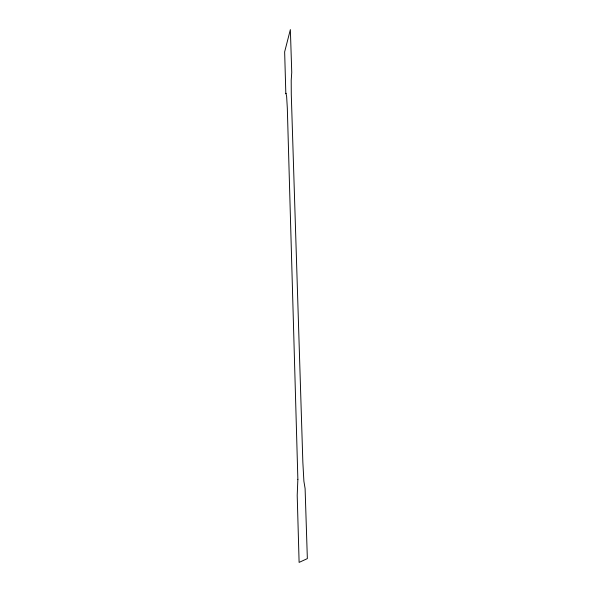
<?xml version="1.0" encoding="UTF-8"?>
<svg xmlns="http://www.w3.org/2000/svg" width="592" height="592" viewBox="0 0 592 592"><rect width="100%" height="100%" fill="white"/><g stroke="black" fill="none" stroke-linecap="round" stroke-linejoin="round"><path stroke-width="0.89" d="M297.865 479.32L297.206 495.43L299.108 562.4L307.352 558.611L305.102 488.526L303.896 481.237L302.852 462.322L291.286 94.454L291.205 80.327L291.745 72.498L290.369 29.6L284.648 51.859L285.832 93.691L285.966 93.225L286.639 96.54L287.32 108.158L297.865 479.32"/></g></svg>
